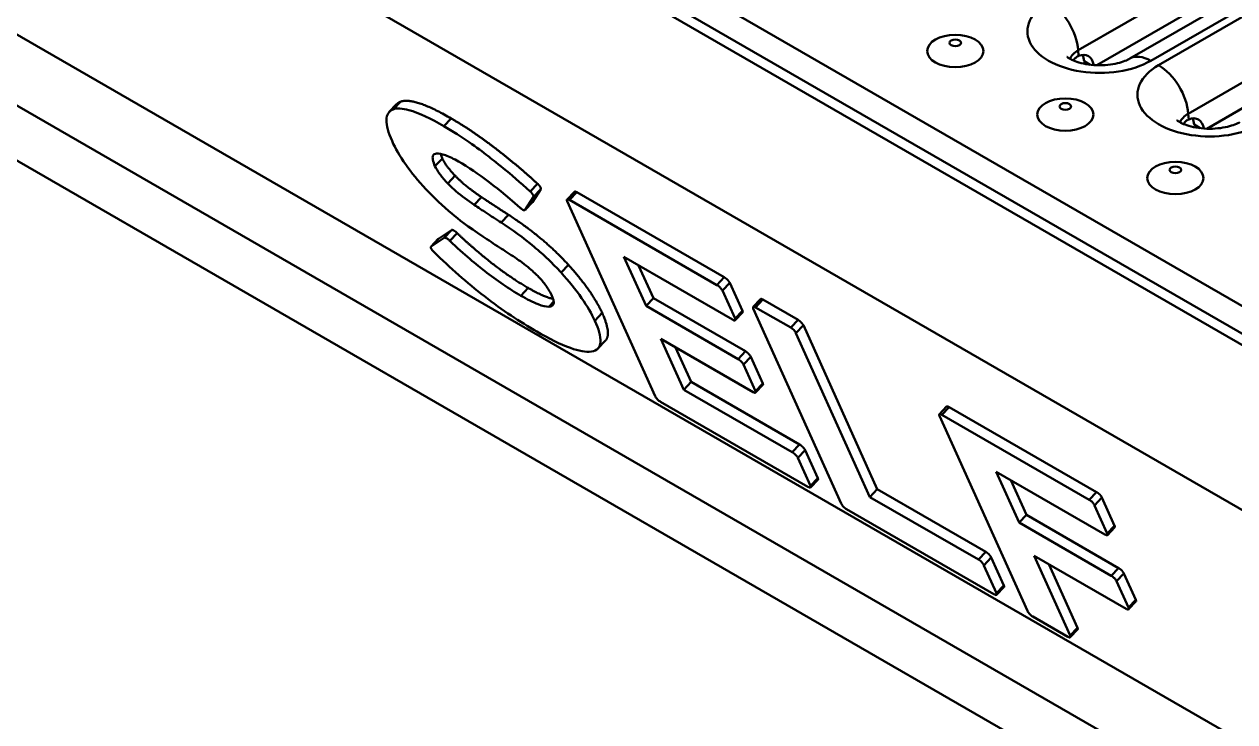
# Model space of a CAD drawing. Header units: millimetres. Extents: x 0 to 2100, y 0 to 1485.
# Drawn here: x 504.7 to 612.5, y 288.5 to 350.6 of the extents above; entities that cross this region are included whole.
import ezdxf

# ---------------------------------------------------------------- set-up
doc = ezdxf.new("R2010")
doc.units = ezdxf.units.MM
doc.header["$LTSCALE"] = 5
doc.layers.add('Sichtbare Kanten(DIN)', color=7, linetype='Continuous', lineweight=50)
doc.layers.add('Sichtbare tangentiale Kanten(DIN)', color=7, linetype='Continuous', lineweight=50)

msp = doc.modelspace()

# ---------------------------------------------------------------- linework, layer by layer
at = {"layer": 'Sichtbare Kanten(DIN)'}
for p, q in [((908.52, 151.467), (201.414, 559.715)), ((202.38, 560.164), (908.779, 152.324)), ((894.378, 144.935), (215.556, 536.853)), ((894.378, 117.991), (343.435, 436.078)), ((894.378, 113.092), (343.435, 431.179)), ((655.789, 377.93), (603.11, 347.516)), ((650.126, 375.769), (600.183, 346.934)), ((659.919, 370.115), (609.976, 341.28)), ((599.581, 346.98), (599.038, 347.293)), ((537.869, 343.459), (537.216, 342.77)), ((609.374, 341.326), (608.832, 341.639)), ((543.067, 337.1), (542.414, 336.411)), ((550.411, 336.381), (549.757, 335.692)), ((549.293, 334.045), (550.047, 335.217)), ((550.7, 335.905), (549.947, 334.734)), ((550.7, 335.905), (550.047, 335.217)), ((553.688, 335.656), (553.034, 334.967)), ((553.906, 335.618), (567.025, 328.044)), ((549.937, 334.718), (549.284, 334.029)), ((549.947, 334.734), (549.293, 334.045)), ((553.043, 334.838), (560.871, 317.458)), ((566.371, 327.355), (553.253, 334.929)), ((547.831, 333.605), (547.178, 332.916)), ((541.587, 331.466), (542.753, 332.25)), ((542.753, 332.25), (542.099, 331.561)), ((543.249, 331.985), (542.595, 331.296)), ((541.571, 331.456), (540.917, 330.767)), ((542.099, 331.561), (540.933, 330.778)), ((541.587, 331.466), (540.933, 330.778)), ((560.062, 325.498), (558.1, 329.854)), ((558.1, 329.854), (567.757, 324.279)), ((559.403, 329.102), (560.716, 326.187)), ((567.51, 327.551), (568.637, 325.05)), ((567.983, 324.361), (566.857, 326.862)), ((551.844, 325.876), (551.418, 325.426)), ((560.716, 326.187), (560.062, 325.498)), ((568.259, 320.766), (560.062, 325.498)), ((560.716, 326.187), (568.913, 321.455)), ((570.251, 326.093), (569.598, 325.404)), ((572.939, 323.564), (569.816, 325.366)), ((570.47, 326.055), (573.592, 324.252)), ((568.653, 324.906), (567.999, 324.217)), ((569.606, 325.275), (577.434, 307.895)), ((574.061, 323.769), (580.64, 309.164)), ((556.441, 322.387), (555.787, 321.698)), ((563.423, 318.038), (561.39, 322.552)), ((561.39, 322.552), (569.586, 317.819)), ((579.986, 308.475), (573.407, 323.08)), ((562.692, 321.799), (564.076, 318.727)), ((569.796, 317.911), (568.734, 320.268)), ((569.388, 320.957), (570.45, 318.6)), ((564.076, 318.727), (563.423, 318.038)), ((573.079, 312.463), (563.423, 318.038)), ((564.076, 318.727), (573.733, 313.152)), ((570.458, 318.47), (569.805, 317.781)), ((561.346, 316.96), (574.465, 309.386)), ((586.815, 316.53), (586.161, 315.841)), ((586.169, 315.712), (593.998, 298.332)), ((599.497, 308.23), (586.379, 315.804)), ((587.033, 316.492), (600.151, 308.919)), ((574.225, 312.644), (575.339, 310.171)), ((574.685, 309.482), (573.571, 311.955)), ((593.266, 306.2), (591.227, 310.728)), ((591.227, 310.728), (600.883, 305.153)), ((575.354, 310.018), (574.7, 309.33)), ((592.53, 309.976), (593.92, 306.889)), ((580.64, 309.164), (579.986, 308.475)), ((589.642, 302.9), (579.986, 308.475)), ((580.64, 309.164), (590.296, 303.589)), ((600.637, 308.425), (601.764, 305.924)), ((577.91, 307.397), (591.028, 299.824)), ((601.11, 305.235), (599.983, 307.736)), ((593.92, 306.889), (593.266, 306.2)), ((601.463, 301.468), (593.266, 306.2)), ((593.92, 306.889), (602.117, 302.157)), ((601.779, 305.78), (601.126, 305.091)), ((590.788, 303.081), (591.902, 300.609)), ((597.799, 296.138), (594.594, 303.253)), ((594.594, 303.253), (602.791, 298.521)), ((591.248, 299.92), (590.135, 302.392)), ((595.897, 302.501), (598.453, 296.827)), ((602.592, 301.659), (603.648, 299.316)), ((602.994, 298.627), (601.939, 300.97)), ((591.917, 300.456), (591.263, 299.767)), ((603.661, 299.171), (603.007, 298.482)), ((594.473, 297.835), (597.595, 296.032)), ((598.466, 296.682), (597.812, 295.993))]:
    msp.add_line(p, q, dxfattribs=at)
for centre in [(587.582, 348.192), (597.376, 342.537), (607.169, 336.883)]:
    msp.add_ellipse(centre, major_axis=(2.5, 0), ratio=0.5773503, dxfattribs=at)
for centre, major_axis, start_param, end_param in [((598.507, 345.967), (-0.855, -1.813), 2.4041357, 3.7497182), ((597.624, 346.477), (0.855, 1.813), 5.4458424, 5.813139), ((608.3, 340.312), (-0.855, -1.813), 2.4041357, 3.7497182), ((607.417, 340.822), (0.855, 1.813), 5.4458424, 5.813139)]:
    msp.add_ellipse(centre, major_axis=major_axis, ratio=0.6252357, start_param=start_param, end_param=end_param, dxfattribs=at)
for points, degree, knots in [([(603.11, 347.516), (603, 347.453), (602.855, 347.381), (602.491, 347.239), (602.267, 347.168), (601.754, 347.045), (601.46, 346.996), (600.832, 346.933), (600.497, 346.923), (599.834, 346.947), (599.505, 346.982), (598.906, 347.088), (598.633, 347.158), (598.18, 347.31), (597.994, 347.39), (597.721, 347.533), (597.627, 347.596), (597.529, 347.671), (597.509, 347.692), (597.509, 347.692)], 3, [6.2831853, 6.2831853, 6.2831853, 6.2831853, 6.472231, 6.472231, 6.6769629, 6.6769629, 6.8983554, 6.8983554, 7.1311041, 7.1311041, 7.3661996, 7.3661996, 7.593437, 7.593437, 7.8044199, 7.8044199, 7.9971278, 7.9971278, 8.1446199, 8.1446199, 8.1446199, 8.1446199]), ([(598.098, 347.349), (598.129, 347.4), (598.163, 347.447), (598.269, 347.572), (598.347, 347.64), (598.453, 347.706), (598.472, 347.717), (598.503, 347.733), (598.514, 347.739), (598.531, 347.747), (598.537, 347.75), (598.549, 347.755), (598.555, 347.757), (598.561, 347.76)], 3, [0.007864404, 0.007864404, 0.007864404, 0.007864404, 0.029389751, 0.029389751, 0.068905962, 0.068905962, 0.077693724, 0.077693724, 0.082516728, 0.082516728, 0.085093648, 0.085093648, 0.087568489, 0.087568489, 0.087568489, 0.087568489]), ([(537.553, 342.994), (537.366, 342.918), (537.218, 342.803), (537.018, 342.488), (536.964, 342.293), (536.941, 341.564), (537.131, 340.92), (537.462, 340.185)], 3, [-0.71948473, -0.71948473, -0.71948473, -0.71948473, -0.54182354, -0.54182354, -0.36789574, -0.36789574, 0, 0, 0, 0]), ([(542.066, 341.505), (540.939, 342.156), (539.849, 342.69), (538.374, 343.097), (537.897, 343.124), (537.553, 342.994)], 3, [-0.79908124, -0.79908124, -0.79908124, -0.79908124, -0.32058258, -0.32058258, 0, 0, 0, 0]), ([(549.757, 335.692), (547.932, 337.343), (546.537, 338.43), (545.105, 339.529), (543.718, 340.551), (542.066, 341.505)], 3, [-1.141025, -1.141025, -1.141025, -1.141025, -0.7010406, -0.7010406, 0, 0, 0, 0]), ([(612.903, 341.862), (612.794, 341.798), (612.648, 341.727), (612.284, 341.584), (612.061, 341.514), (611.547, 341.391), (611.253, 341.341), (610.626, 341.279), (610.291, 341.269), (609.627, 341.292), (609.299, 341.328), (608.699, 341.434), (608.426, 341.504), (607.973, 341.655), (607.787, 341.736), (607.514, 341.878), (607.42, 341.942), (607.322, 342.017), (607.303, 342.038), (607.303, 342.038)], 3, [6.2831853, 6.2831853, 6.2831853, 6.2831853, 6.472231, 6.472231, 6.6769629, 6.6769629, 6.8983554, 6.8983554, 7.1311041, 7.1311041, 7.3661996, 7.3661996, 7.593437, 7.593437, 7.8044199, 7.8044199, 7.9971278, 7.9971278, 8.1446199, 8.1446199, 8.1446199, 8.1446199]), ([(607.892, 341.695), (607.923, 341.745), (607.957, 341.793), (608.062, 341.918), (608.14, 341.986), (608.246, 342.052), (608.266, 342.063), (608.297, 342.079), (608.308, 342.084), (608.325, 342.093), (608.331, 342.095), (608.343, 342.101), (608.349, 342.103), (608.354, 342.106)], 3, [0.007864404, 0.007864404, 0.007864404, 0.007864404, 0.029389751, 0.029389751, 0.068905962, 0.068905962, 0.077693724, 0.077693724, 0.082516728, 0.082516728, 0.085093648, 0.085093648, 0.087568489, 0.087568489, 0.087568489, 0.087568489]), ([(537.462, 340.185), (537.751, 339.542), (538.146, 338.845), (539.183, 337.368), (539.785, 336.634), (540.475, 335.892)], 3, [-0.63157897, -0.63157897, -0.63157897, -0.63157897, -0.30937717, -0.30937717, 0, 0, 0, 0]), ([(541.282, 337.947), (541.192, 338.148), (541.124, 338.336), (541.064, 338.646), (541.066, 338.77), (541.155, 338.983), (541.264, 339.046), (541.423, 339.057)], 3, [-0.30913466, -0.30913466, -0.30913466, -0.30913466, -0.20858627, -0.20858627, -0.11735665, -0.11735665, 0, 0, 0, 0]), ([(541.423, 339.057), (541.63, 339.083), (541.896, 339.034), (542.561, 338.795), (542.957, 338.597), (543.37, 338.359)], 3, [-0.33436236, -0.33436236, -0.33436236, -0.33436236, -0.17513918, -0.17513918, 0, 0, 0, 0]), ([(543.37, 338.359), (544.247, 337.853), (545.153, 337.243), (546.575, 336.157), (547.57, 335.387), (548.857, 334.233)], 3, [-1.5283833, -1.5283833, -1.5283833, -1.5283833, -0.5203695, -0.5203695, 0, 0, 0, 0]), ([(542.414, 336.411), (542.153, 336.687), (541.912, 336.966), (541.522, 337.496), (541.38, 337.731), (541.282, 337.947)], 3, [-0.22341562, -0.22341562, -0.22341562, -0.22341562, -0.10804662, -0.10804662, 0, 0, 0, 0]), ([(544.77, 334.498), (544.216, 334.868), (543.655, 335.277), (542.895, 335.931), (542.644, 336.166), (542.414, 336.411)], 3, [-0.30410983, -0.30410983, -0.30410983, -0.30410983, -0.10242807, -0.10242807, 0, 0, 0, 0]), ([(540.475, 335.892), (541.204, 335.115), (541.981, 334.387), (543.344, 333.249), (544.25, 332.527), (545.535, 331.684)], 3, [-1.304103, -1.304103, -1.304103, -1.304103, -0.5234104, -0.5234104, 0, 0, 0, 0]), ([(550.047, 335.217), (550.054, 335.237), (550.053, 335.264), (550.029, 335.346), (550, 335.396), (549.961, 335.461), (549.93, 335.505), (549.852, 335.599), (549.806, 335.647), (549.757, 335.692)], 3, [-0.057229208, -0.057229208, -0.057229208, -0.057229208, -0.049619447, -0.049619447, -0.039050826, -0.039050826, -0.020136367, -0.020136367, 0, 0, 0, 0]), ([(553.688, 335.656), (553.696, 335.664), (553.771, 335.696), (553.906, 335.618)], 2, [0.8133919, 0.8133919, 0.8133919, 1, 2, 2, 2]), ([(547.178, 332.916), (546.735, 333.202), (546.256, 333.513), (545.561, 333.97), (545.119, 334.263), (544.77, 334.498)], 3, [-0.39580323, -0.39580323, -0.39580323, -0.39580323, -0.14133286, -0.14133286, 0, 0, 0, 0]), ([(548.857, 334.233), (548.884, 334.207), (548.912, 334.183), (548.969, 334.137), (548.997, 334.117), (549.08, 334.064), (549.128, 334.043), (549.198, 334.018), (549.227, 334.012), (549.273, 334.017), (549.287, 334.027), (549.293, 334.045)], 3, [-0.068882575, -0.068882575, -0.068882575, -0.068882575, -0.060330199, -0.060330199, -0.05174449, -0.05174449, -0.034251393, -0.034251393, -0.016928386, -0.016928386, 0, 0, 0, 0]), ([(553.253, 334.929), (553.23, 334.942), (553.208, 334.954), (553.167, 334.972), (553.148, 334.978), (553.09, 334.992), (553.065, 334.986), (553.032, 334.968), (553.021, 334.953), (553.018, 334.905), (553.026, 334.874), (553.043, 334.838)], 3, [-0.066579768, -0.066579768, -0.066579768, -0.066579768, -0.059579882, -0.059579882, -0.05274209, -0.05274209, -0.036262889, -0.036262889, -0.01829246, -0.01829246, 0, 0, 0, 0]), ([(552.5, 328.461), (552.144, 328.857), (551.768, 329.245), (550.962, 330.019), (550.539, 330.396), (549.133, 331.573), (548.131, 332.293), (547.178, 332.916)], 3, [-0.72377909, -0.72377909, -0.72377909, -0.72377909, -0.55947338, -0.55947338, -0.38871553, -0.38871553, 0, 0, 0, 0]), ([(540.933, 330.778), (540.922, 330.773), (540.914, 330.766), (540.905, 330.745), (540.903, 330.733), (540.908, 330.69), (540.922, 330.655), (540.964, 330.575), (540.994, 330.528), (541.076, 330.422), (541.125, 330.369), (541.178, 330.317)], 3, [-0.087228808, -0.087228808, -0.087228808, -0.087228808, -0.075708862, -0.075708862, -0.064568169, -0.064568169, -0.0441731, -0.0441731, -0.022383894, -0.022383894, 0, 0, 0, 0]), ([(542.595, 331.296), (542.568, 331.323), (542.54, 331.349), (542.484, 331.398), (542.456, 331.421), (542.377, 331.48), (542.329, 331.51), (542.246, 331.554), (542.209, 331.568), (542.143, 331.58), (542.117, 331.575), (542.099, 331.561)], 3, [-0.078248717, -0.078248717, -0.078248717, -0.078248717, -0.067808919, -0.067808919, -0.057958061, -0.057958061, -0.039285598, -0.039285598, -0.021020398, -0.021020398, 0, 0, 0, 0]), ([(548.93, 326.405), (547.885, 327.009), (546.804, 327.742), (545.041, 329.124), (543.87, 330.07), (542.595, 331.296)], 3, [-1.4521724, -1.4521724, -1.4521724, -1.4521724, -0.5306593, -0.5306593, 0, 0, 0, 0]), ([(545.535, 331.684), (546.023, 331.358), (546.533, 331.021), (547.48, 330.405), (547.942, 330.105), (548.403, 329.804)], 3, [-0.386696, -0.386696, -0.386696, -0.386696, -0.18858335, -0.18858335, 0, 0, 0, 0]), ([(541.178, 330.317), (542.63, 328.88), (544.13, 327.556), (547.285, 325.108), (548.846, 324.071), (550.346, 323.205)], 3, [-1.2506503, -1.2506503, -1.2506503, -1.2506503, -0.6367186, -0.6367186, 0, 0, 0, 0]), ([(548.403, 329.804), (548.825, 329.521), (549.269, 329.196), (550.06, 328.528), (550.317, 328.276), (550.739, 327.837), (550.954, 327.58), (551.383, 326.988), (551.559, 326.673), (551.688, 326.387)], 3, [-0.41778415, -0.41778415, -0.41778415, -0.41778415, -0.32754527, -0.32754527, -0.25121901, -0.25121901, -0.14312783, -0.14312783, 0, 0, 0, 0]), ([(555.507, 324.182), (555.228, 324.8), (554.84, 325.469), (553.809, 326.936), (553.189, 327.696), (552.5, 328.461)], 3, [-0.62685959, -0.62685959, -0.62685959, -0.62685959, -0.3173674, -0.3173674, 0, 0, 0, 0]), ([(566.857, 326.862), (566.846, 326.886), (566.833, 326.911), (566.799, 326.964), (566.78, 326.991), (566.719, 327.069), (566.678, 327.112), (566.618, 327.174), (566.577, 327.21), (566.479, 327.289), (566.423, 327.325), (566.371, 327.355)], 3, [-0.058500024, -0.058500024, -0.058500024, -0.058500024, -0.053302755, -0.053302755, -0.048239794, -0.048239794, -0.039044984, -0.039044984, -0.022176904, -0.022176904, 0, 0, 0, 0]), ([(551.418, 325.426), (551.169, 325.405), (550.831, 325.492), (549.991, 325.822), (549.459, 326.1), (548.93, 326.405)], 3, [-0.40943622, -0.40943622, -0.40943622, -0.40943622, -0.22445973, -0.22445973, 0, 0, 0, 0]), ([(551.688, 326.387), (551.765, 326.216), (551.817, 326.061), (551.857, 325.8), (551.847, 325.696), (551.741, 325.489), (551.602, 325.433), (551.418, 325.426)], 3, [-0.299474, -0.299474, -0.299474, -0.299474, -0.21412013, -0.21412013, -0.13204981, -0.13204981, 0, 0, 0, 0]), ([(569.816, 325.366), (569.793, 325.38), (569.771, 325.391), (569.73, 325.409), (569.711, 325.415), (569.653, 325.429), (569.628, 325.423), (569.595, 325.406), (569.584, 325.39), (569.581, 325.342), (569.59, 325.311), (569.606, 325.275)], 3, [-0.066579768, -0.066579768, -0.066579768, -0.066579768, -0.059579882, -0.059579882, -0.05274209, -0.05274209, -0.036262889, -0.036262889, -0.01829246, -0.01829246, 0, 0, 0, 0]), ([(570.251, 326.093), (570.259, 326.101), (570.334, 326.134), (570.47, 326.055)], 2, [0.8133919, 0.8133919, 0.8133919, 1, 2, 2, 2]), ([(567.757, 324.279), (567.813, 324.246), (567.867, 324.22), (567.953, 324.197), (567.974, 324.202), (568.002, 324.214), (568.012, 324.23), (568.014, 324.281), (568.002, 324.319), (567.983, 324.361)], 3, [-0.059492134, -0.059492134, -0.059492134, -0.059492134, -0.048733451, -0.048733451, -0.038457128, -0.038457128, -0.021034837, -0.021034837, 0, 0, 0, 0]), ([(550.346, 323.205), (551.409, 322.591), (552.442, 322.07), (554.083, 321.486), (554.716, 321.368), (555.2, 321.434)], 3, [-0.8277197, -0.8277197, -0.8277197, -0.8277197, -0.37640448, -0.37640448, 0, 0, 0, 0]), ([(555.2, 321.434), (555.451, 321.467), (555.65, 321.553), (555.926, 321.846), (555.999, 322.046), (556.039, 322.787), (555.838, 323.446), (555.507, 324.182)], 3, [-0.75360661, -0.75360661, -0.75360661, -0.75360661, -0.55970772, -0.55970772, -0.36901651, -0.36901651, 0, 0, 0, 0]), ([(573.407, 323.08), (573.399, 323.1), (573.388, 323.12), (573.361, 323.163), (573.346, 323.185), (573.288, 323.263), (573.242, 323.313), (573.161, 323.394), (573.118, 323.435), (573.026, 323.508), (572.982, 323.539), (572.939, 323.564)], 3, [-0.066579768, -0.066579768, -0.066579768, -0.066579768, -0.059579882, -0.059579882, -0.05274209, -0.05274209, -0.036262889, -0.036262889, -0.01829246, -0.01829246, 0, 0, 0, 0]), ([(568.734, 320.268), (568.724, 320.291), (568.712, 320.315), (568.682, 320.364), (568.665, 320.388), (568.607, 320.466), (568.564, 320.514), (568.482, 320.597), (568.438, 320.637), (568.347, 320.711), (568.302, 320.741), (568.259, 320.766)], 3, [-0.07059963, -0.07059963, -0.07059963, -0.07059963, -0.061782755, -0.061782755, -0.053433025, -0.053433025, -0.036262889, -0.036262889, -0.01829246, -0.01829246, 0, 0, 0, 0]), ([(569.586, 317.819), (569.609, 317.806), (569.631, 317.794), (569.672, 317.777), (569.691, 317.77), (569.749, 317.756), (569.774, 317.762), (569.807, 317.78), (569.818, 317.795), (569.821, 317.843), (569.813, 317.874), (569.796, 317.911)], 3, [-0.066579768, -0.066579768, -0.066579768, -0.066579768, -0.059579882, -0.059579882, -0.05274209, -0.05274209, -0.036262889, -0.036262889, -0.01829246, -0.01829246, 0, 0, 0, 0]), ([(560.871, 317.458), (560.881, 317.435), (560.894, 317.411), (560.923, 317.362), (560.94, 317.338), (560.998, 317.26), (561.042, 317.212), (561.123, 317.129), (561.167, 317.089), (561.259, 317.016), (561.303, 316.985), (561.346, 316.96)], 3, [-0.07059963, -0.07059963, -0.07059963, -0.07059963, -0.061782755, -0.061782755, -0.053433025, -0.053433025, -0.036262889, -0.036262889, -0.01829246, -0.01829246, 0, 0, 0, 0]), ([(586.379, 315.804), (586.356, 315.817), (586.334, 315.828), (586.293, 315.846), (586.275, 315.852), (586.217, 315.866), (586.191, 315.861), (586.158, 315.843), (586.147, 315.827), (586.145, 315.779), (586.153, 315.749), (586.169, 315.712)], 3, [-0.066579768, -0.066579768, -0.066579768, -0.066579768, -0.059579882, -0.059579882, -0.05274209, -0.05274209, -0.036262889, -0.036262889, -0.01829246, -0.01829246, 0, 0, 0, 0]), ([(586.815, 316.53), (586.822, 316.538), (586.897, 316.571), (587.033, 316.492)], 2, [0.8133919, 0.8133919, 0.8133919, 1, 2, 2, 2]), ([(573.571, 311.955), (573.559, 311.982), (573.545, 312.01), (573.512, 312.065), (573.494, 312.093), (573.437, 312.168), (573.402, 312.207), (573.334, 312.276), (573.293, 312.313), (573.192, 312.393), (573.134, 312.431), (573.079, 312.463)], 3, [-0.068381733, -0.068381733, -0.068381733, -0.068381733, -0.060025264, -0.060025264, -0.05252857, -0.05252857, -0.040035621, -0.040035621, -0.023174789, -0.023174789, 0, 0, 0, 0]), ([(574.465, 309.386), (574.519, 309.355), (574.57, 309.33), (574.642, 309.311), (574.666, 309.311), (574.696, 309.323), (574.713, 309.336), (574.716, 309.399), (574.705, 309.438), (574.685, 309.482)], 3, [-0.13067107, -0.13067107, -0.13067107, -0.13067107, -0.08245209, -0.08245209, -0.04750769, -0.04750769, -0.02224294, -0.02224294, 0, 0, 0, 0]), ([(599.983, 307.736), (599.973, 307.76), (599.959, 307.785), (599.926, 307.838), (599.907, 307.865), (599.845, 307.943), (599.805, 307.986), (599.745, 308.048), (599.704, 308.085), (599.605, 308.163), (599.55, 308.2), (599.497, 308.23)], 3, [-0.058500024, -0.058500024, -0.058500024, -0.058500024, -0.053302755, -0.053302755, -0.048239794, -0.048239794, -0.039044984, -0.039044984, -0.022176904, -0.022176904, 0, 0, 0, 0]), ([(577.434, 307.895), (577.444, 307.873), (577.457, 307.849), (577.487, 307.8), (577.503, 307.775), (577.562, 307.697), (577.605, 307.649), (577.687, 307.566), (577.73, 307.526), (577.822, 307.453), (577.867, 307.422), (577.91, 307.397)], 3, [-0.07059963, -0.07059963, -0.07059963, -0.07059963, -0.061782755, -0.061782755, -0.053433025, -0.053433025, -0.036262889, -0.036262889, -0.01829246, -0.01829246, 0, 0, 0, 0]), ([(600.883, 305.153), (600.94, 305.121), (600.994, 305.094), (601.08, 305.071), (601.1, 305.076), (601.129, 305.089), (601.138, 305.104), (601.14, 305.156), (601.129, 305.193), (601.11, 305.235)], 3, [-0.059492134, -0.059492134, -0.059492134, -0.059492134, -0.048733451, -0.048733451, -0.038457128, -0.038457128, -0.021034837, -0.021034837, 0, 0, 0, 0]), ([(590.135, 302.392), (590.123, 302.419), (590.108, 302.447), (590.075, 302.502), (590.057, 302.53), (590.001, 302.605), (589.965, 302.644), (589.897, 302.713), (589.856, 302.75), (589.755, 302.83), (589.697, 302.868), (589.642, 302.9)], 3, [-0.068381733, -0.068381733, -0.068381733, -0.068381733, -0.060025264, -0.060025264, -0.05252857, -0.05252857, -0.040035621, -0.040035621, -0.023174789, -0.023174789, 0, 0, 0, 0]), ([(601.939, 300.97), (601.928, 300.995), (601.914, 301.021), (601.883, 301.073), (601.866, 301.099), (601.817, 301.165), (601.783, 301.204), (601.72, 301.268), (601.671, 301.317), (601.557, 301.409), (601.509, 301.441), (601.463, 301.468)], 3, [-0.14378571, -0.14378571, -0.14378571, -0.14378571, -0.11347809, -0.11347809, -0.0859627, -0.0859627, -0.04496659, -0.04496659, -0.0196024, -0.0196024, 0, 0, 0, 0]), ([(591.028, 299.824), (591.082, 299.792), (591.133, 299.768), (591.206, 299.748), (591.23, 299.748), (591.259, 299.761), (591.277, 299.773), (591.28, 299.836), (591.268, 299.875), (591.248, 299.92)], 3, [-0.13067107, -0.13067107, -0.13067107, -0.13067107, -0.08245209, -0.08245209, -0.04750769, -0.04750769, -0.02224294, -0.02224294, 0, 0, 0, 0]), ([(602.791, 298.521), (602.813, 298.508), (602.834, 298.497), (602.874, 298.48), (602.892, 298.473), (602.952, 298.458), (602.977, 298.464), (603.01, 298.48), (603.021, 298.496), (603.023, 298.549), (603.013, 298.585), (602.994, 298.627)], 3, [-0.065397919, -0.065397919, -0.065397919, -0.065397919, -0.05966566, -0.05966566, -0.054070317, -0.054070317, -0.039571091, -0.039571091, -0.020960419, -0.020960419, 0, 0, 0, 0]), ([(593.998, 298.332), (594.008, 298.31), (594.02, 298.286), (594.05, 298.237), (594.067, 298.212), (594.125, 298.134), (594.168, 298.087), (594.25, 298.004), (594.294, 297.963), (594.385, 297.89), (594.43, 297.859), (594.473, 297.835)], 3, [-0.07059963, -0.07059963, -0.07059963, -0.07059963, -0.061782755, -0.061782755, -0.053433025, -0.053433025, -0.036262889, -0.036262889, -0.01829246, -0.01829246, 0, 0, 0, 0]), ([(597.595, 296.032), (597.618, 296.019), (597.639, 296.008), (597.679, 295.99), (597.697, 295.984), (597.757, 295.969), (597.782, 295.975), (597.815, 295.991), (597.826, 296.007), (597.828, 296.059), (597.818, 296.096), (597.799, 296.138)], 3, [-0.065397919, -0.065397919, -0.065397919, -0.065397919, -0.05966566, -0.05966566, -0.054070317, -0.054070317, -0.039571091, -0.039571091, -0.020960419, -0.020960419, 0, 0, 0, 0])]:
    msp.add_open_spline(points, degree=degree, knots=knots, dxfattribs=at)
for points in [[(537.869, 343.459), (538.003, 343.6), (538.206, 343.683)], [(538.206, 343.683), (539.376, 344.124), (542.719, 342.194)], [(542.719, 342.194), (543.687, 341.635), (545.659, 340.294), (547.617, 338.792), (549.5, 337.205), (550.411, 336.381)], [(541.783, 339.04), (541.835, 338.861), (541.936, 338.636)], [(541.936, 338.636), (542.227, 337.989), (543.067, 337.1)], [(543.067, 337.1), (543.914, 336.196), (545.424, 335.186)], [(550.411, 336.381), (550.562, 336.241), (550.723, 335.967), (550.7, 335.905)], [(545.424, 335.186), (545.874, 334.884), (547.052, 334.108), (547.831, 333.605)], [(549.947, 334.734), (549.944, 334.725), (549.937, 334.718)], [(547.831, 333.605), (551.035, 331.511), (553.153, 329.15)], [(542.753, 332.25), (542.809, 332.292), (543.091, 332.14), (543.249, 331.985)], [(543.249, 331.985), (544.689, 330.601), (547.988, 328.015), (549.583, 327.094)], [(541.571, 331.456), (541.577, 331.462), (541.587, 331.466)], [(553.153, 329.15), (555.312, 326.754), (556.16, 324.871)], [(567.025, 328.044), (567.194, 327.946), (567.459, 327.666), (567.51, 327.551)], [(549.583, 327.094), (551.06, 326.242), (551.789, 326.129)], [(556.16, 324.871), (557.009, 322.986), (556.441, 322.387)], [(568.637, 325.05), (568.686, 324.941), (568.653, 324.906)], [(573.592, 324.252), (573.728, 324.174), (574.009, 323.884), (574.061, 323.769)], [(568.913, 321.455), (569.048, 321.377), (569.33, 321.086), (569.388, 320.957)], [(570.45, 318.6), (570.492, 318.506), (570.458, 318.47)], [(573.733, 313.152), (573.902, 313.054), (574.16, 312.788), (574.225, 312.644)], [(575.339, 310.171), (575.39, 310.057), (575.354, 310.018)], [(600.151, 308.919), (600.321, 308.821), (600.585, 308.54), (600.637, 308.425)], [(601.764, 305.924), (601.813, 305.815), (601.779, 305.78)], [(590.296, 303.589), (590.466, 303.491), (590.723, 303.225), (590.788, 303.081)], [(602.117, 302.157), (602.253, 302.078), (602.527, 301.803), (602.592, 301.659)], [(591.902, 300.609), (591.953, 300.494), (591.917, 300.456)], [(603.648, 299.316), (603.696, 299.208), (603.661, 299.171)], [(598.453, 296.827), (598.501, 296.719), (598.466, 296.682)]]:
    msp.add_open_spline(points, degree=2, dxfattribs=at)
at = {"layer": 'Sichtbare tangentiale Kanten(DIN)'}
for p, q in [((203.005, 562.267), (909.404, 154.427)), ((894.378, 124.318), (345.836, 441.018)), ((598.524, 348.266), (651.204, 378.68)), ((604.984, 347.33), (657.664, 377.745)), ((658.356, 377.345), (605.677, 346.93)), ((608.318, 342.611), (660.997, 373.026)), ((598.524, 348.266), (598.561, 347.76)), ((538.206, 343.683), (537.553, 342.994)), ((608.318, 342.611), (608.354, 342.106)), ((542.719, 342.194), (542.066, 341.505)), ((541.936, 338.636), (541.282, 337.947)), ((545.424, 335.186), (544.77, 334.498)), ((553.906, 335.618), (553.253, 334.929)), ((553.153, 329.15), (552.5, 328.461)), ((567.025, 328.044), (566.371, 327.355)), ((567.51, 327.551), (566.857, 326.862)), ((549.583, 327.094), (548.93, 326.405)), ((570.47, 326.055), (569.816, 325.366)), ((556.16, 324.871), (555.507, 324.182)), ((568.637, 325.05), (567.983, 324.361)), ((573.592, 324.252), (572.939, 323.564)), ((574.061, 323.769), (573.407, 323.08)), ((568.913, 321.455), (568.259, 320.766)), ((569.388, 320.957), (568.734, 320.268)), ((570.45, 318.6), (569.796, 317.911)), ((587.033, 316.492), (586.379, 315.804)), ((573.733, 313.152), (573.079, 312.463)), ((574.225, 312.644), (573.571, 311.955)), ((575.339, 310.171), (574.685, 309.482)), ((600.151, 308.919), (599.497, 308.23)), ((600.637, 308.425), (599.983, 307.736)), ((601.764, 305.924), (601.11, 305.235)), ((590.296, 303.589), (589.642, 302.9)), ((590.788, 303.081), (590.135, 302.392)), ((602.117, 302.157), (601.463, 301.468)), ((602.592, 301.659), (601.939, 300.97)), ((591.902, 300.609), (591.248, 299.92)), ((603.648, 299.316), (602.994, 298.627)), ((598.453, 296.827), (597.799, 296.138))]:
    msp.add_line(p, q, dxfattribs=at)
for centre, major_axis, start_param, end_param in [((600.434, 349.957), (-6.435, 0), 5.4977871, 8.6393798), ((595.883, 349.524), (-1.874, 3.247), 4.0142573, 5.4977871), ((600.434, 347.163), (-2.701, 0), 5.4977871, 6.0688254), ((604.984, 344.269), (-1.874, 3.247), 5.4977871, 6.2831853), ((610.227, 344.303), (-6.435, 0), 5.4977871, 8.6393798), ((605.677, 343.869), (-1.874, 3.247), 4.0142573, 5.4977871), ((610.227, 341.509), (-2.701, 0), 5.4977871, 6.0688254)]:
    msp.add_ellipse(centre, major_axis=major_axis, ratio=0.5773503, start_param=start_param, end_param=end_param, dxfattribs=at)
for centre in [(587.582, 348.919), (597.376, 343.265), (607.169, 337.611)]:
    msp.add_ellipse(centre, major_axis=(-0.511, 0), ratio=0.5773503, dxfattribs=at)

doc.saveas('drawing.dxf')
